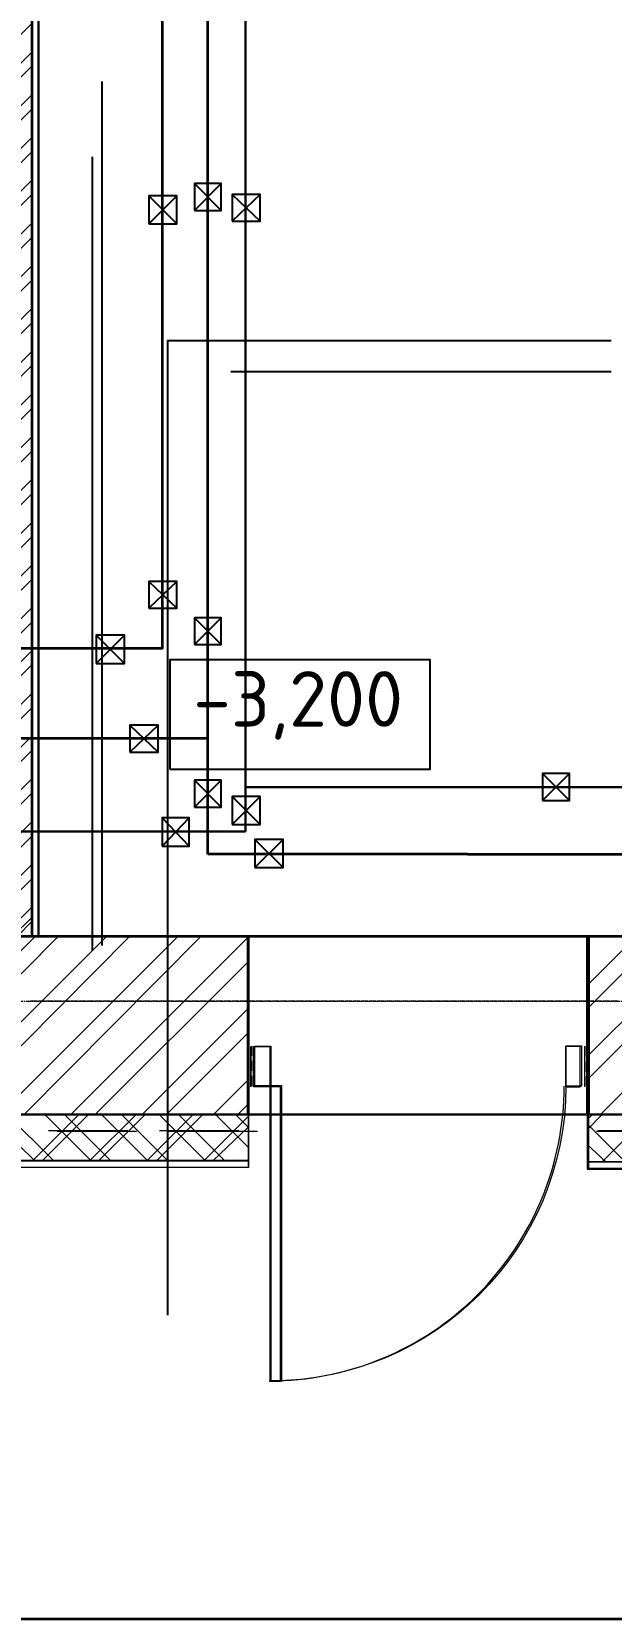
# Model space of a CAD drawing. Header units: millimetres. Extents: x -10178924 to 11692288, y -947381 to 58396.
# Drawn here: x 768125 to 769950, y -794537 to -789537 of the extents above; entities that cross this region are included whole.
import ezdxf

# ---------------------------------------------------------------- set-up
doc = ezdxf.new("R2010")
doc.units = ezdxf.units.MM
for name, pattern in [('GOST2.303 4', [7, 5, -2, 0]), ('HIDDEN', [9.525, 6.35, -3.175]), ('осевая', [50.8, 31.75, -6.35, 6.35, -6.35])]:
    doc.linetypes.add(name, pattern=pattern)
for name, color, linetype, lineweight in [('PDF _0', 7, 'Continuous', 9), ('PDF _Текст', 7, 'Continuous', 5), ('АР_Двери', 250, 'Continuous', 9), ('Двери', 7, 'Continuous', 9), ('ОСНОВНАЯ', 127, 'Continuous', 35), ('Основная ГКЛ', 250, 'Continuous', 9), ('Отделка СТЕН', 6, 'Continuous', 13), ('Перегородки', 162, 'Continuous', 9), ('Размеры осевые', 153, 'Continuous', 9), ('Стены.1', 7, 'Continuous', 25), ('Утепление', 251, 'Continuous', 9), ('Штрих', 7, 'Continuous', 13), ('ШТРИХОВКА', 252, 'Continuous', 15)]:
    doc.layers.add(name, color=color, linetype=linetype, lineweight=lineweight)
for name, color, linetype, true_color in [('PDF _АР_Двери', 7, 'Continuous', 0x545454), ('PDF _Основная ГКЛ', 7, 'Continuous', 0x545454), ('PDF _Отметки', 7, 'Continuous', 0x7f9fff), ('PDF _Перегородки', 7, 'Continuous', 0x0037dd), ('PDF _Размеры осевые', 7, 'Continuous', 0x5d6970), ('PDF _штриховка', 7, 'Continuous', 0x95834a)]:
    doc.layers.add(name, color=color, linetype=linetype, true_color=true_color)
for name, color, linetype in [('PDF _ВК_В1', 5, 'Continuous'), ('PDF _ВК_Т3', 1, 'Continuous'), ('PDF _ВК_Т4', 6, 'Continuous'), ('PDF _Лестницы _ крыльца.1', 7, 'Continuous'), ('PDF _ОСНОВНАЯ', 1, 'Continuous'), ('PDF _Отделка СТЕН', 6, 'Continuous'), ('PDF _Стены.1', 7, 'Continuous'), ('PDF _Утепление', 6, 'Continuous'), ('PDF _Штрих', 7, 'Continuous'), ('Лестницы _ крыльца.1', 7, 'Continuous')]:
    doc.layers.add(name, color=color, linetype=linetype)
doc.styles.add('PDF ISOCPEUR', font='isocpeur.ttf')

# ---------------------------------------------------------------- blocks, each defined once
blk = doc.blocks.new('*U2152')
at = {"layer": 'АР_Двери'}
for points in [[(-979.2, 0), (-1029.2, 0), (-1029.2, 125), (-979.2, 125)], [(-50, 0), (0, 0), (0, 125), (-50, 125)], [(-50, -929.2), (-85, -929.2), (-85, 0), (-50, 0)]]:
    blk.add_lwpolyline(points, close=True, dxfattribs=at)
blk.add_arc((-50, 0), 929.2, 180, 270, dxfattribs=at)
at = {"layer": 'Основная ГКЛ', "linetype": 'HIDDEN', "ltscale": 5}
for p, q in [((-1039.2, 125), (-1039.2, 0)), ((10, 0), (10, 125))]:
    blk.add_line(p, q, dxfattribs=at)
blk = doc.blocks.new('A$C5282721b')
at = {"layer": 'Отделка СТЕН', "true_color": 0x000000, "transparency": 33554687}
h = blk.add_hatch(dxfattribs=at)
h.set_pattern_fill('ANSI37', color=18, scale=40)
h.set_pattern_definition([(45, (-34134.84, 25041.17), (-89.80256, 89.80256), []), (135, (-34134.84, 25041.17), (-89.80256, -89.80256), [])])
h.paths.add_polyline_path([(46450.164, -12303.9), (46450.164, -12153.9), (45249.391, -12156.906), (45250.164, -12303.9)])
h.paths.add_polyline_path([(47519.391, -12156.906), (47519.391, -12306.906), (52359.459, -12306.906), (52291.789, -12156.906)])
at = {"layer": 'Перегородки', "lineweight": 20, "true_color": 0x000000, "transparency": 33554687}
h = blk.add_hatch(dxfattribs=at)
h.set_pattern_fill('ANSI32', color=18, scale=10)
h.set_pattern_definition([(45, (-4577.43, 241515.3), (-67.35192, 67.35192), []), (45, (-4532.53, 241515.3), (-67.35192, 67.35192), [])])
h.paths.add_polyline_path([(45649.391, -161.943), (45649.391, -5470.839), (45649.391, -11596.906), (45769.391, -11596.906), (45769.391, -5905.801), (45769.391, -5905.801), (45769.391, -161.943)])
at = {"layer": 'ШТРИХОВКА', "ltscale": 100, "true_color": 0x000000, "transparency": 33554687}
h = blk.add_hatch(dxfattribs=at)
h.set_pattern_fill('ANSI31', color=18, scale=50)
h.set_pattern_definition([(45, (-78432.53, 22970.06), (-112.2532, 112.2532), [])])
h.paths.add_polyline_path([(51172.073, -6080.061), (51172.073, -6258.074), (50792.073, -6258.074), (50792.073, -5660.061), (53709.391, -5660.061), (53709.391, -5442.061), (54269.391, -5442.061), (54269.391, -12156.906), (47519.391, -12156.906), (47519.391, -11596.906), (50792.073, -11596.906), (50792.073, -11510.474), (51172.073, -11510.474), (51172.073, -11596.906), (53709.391, -11596.906), (53709.391, -6080.061)])
h = blk.add_hatch(dxfattribs=at)
h.set_pattern_fill('ANSI31', color=18, scale=50)
h.set_pattern_definition([(45, (-86348, 18518.03), (-112.2532, 112.2532), [])])
h.paths.add_polyline_path([(45249.391, -11596.906), (45249.391, -11596.906), (46449.391, -11596.906), (46449.391, -12156.906), (45249.391, -12156.906)])
at = {"color": 18, "true_color": 0x000000, "transparency": 33554687}
blk.add_line((47519.391, -12326.906), (50778.775, -12326.906), dxfattribs=at)
at = {"layer": 'Лестницы _ крыльца.1', "color": 18, "lineweight": 30, "true_color": 0x000000, "transparency": 33554687}
blk.add_line((53009.092, -13746.906), (44069.092, -13746.906), dxfattribs=at)
at = {"layer": 'ОСНОВНАЯ', "color": 18, "ltscale": 100, "true_color": 0x000000, "transparency": 33554687}
for p, q in [((46449.391, -12156.906), (46449.391, -11596.906)), ((47519.391, -11596.906), (47519.391, -12156.906))]:
    blk.add_line(p, q, dxfattribs=at)
at = {"layer": 'Основная ГКЛ', "color": 18, "linetype": 'HIDDEN', "ltscale": 5, "true_color": 0x000000, "transparency": 33554687}
for p, q in [((46459.391, -12066.906), (46459.391, -11941.906)), ((47519.391, -11941.906), (47519.391, -12066.906))]:
    blk.add_line(p, q, dxfattribs=at)
at = {"layer": 'Перегородки', "color": 18, "lineweight": 25, "true_color": 0x000000, "transparency": 33554687}
for p, q in [((45769.391, -11596.906), (45769.391, -4211.299)), ((45789.391, -11596.906), (45789.391, -4231.299))]:
    blk.add_line(p, q, dxfattribs=at)
at = {"layer": 'Размеры осевые', "color": 251, "linetype": 'осевая', "ltscale": 0.5, "transparency": 33554687}
blk.add_line((-9750, -11800), (57900, -11800), dxfattribs=at)
at = {"layer": 'Стены.1', "color": 18, "linetype": 'Continuous', "true_color": 0x000000, "transparency": 33554687, "flags": 128}
for points in [[(46664.121, -11596.906), (30340.503, -11596.906)], [(50792.073, -11596.906), (46664.121, -11596.906)], [(54269.391, -12156.906), (30500.503, -12156.906)]]:
    blk.add_lwpolyline(points, dxfattribs=at)
at = {"layer": 'Утепление', "color": 18, "true_color": 0x000000, "transparency": 33554687}
for p, q in [((46449.391, -12156.906), (46449.391, -12323.9)), ((47519.391, -12156.906), (47519.391, -12326.906)), ((46449.391, -12303.9), (45249.391, -12303.9)), ((46449.391, -12323.9), (45249.391, -12323.9)), ((50778.775, -12306.906), (47519.391, -12306.906))]:
    blk.add_line(p, q, dxfattribs=at)
at = {"layer": 'Штрих', "color": 18, "linetype": 'GOST2.303 4', "ltscale": 50, "true_color": 0x000000, "transparency": 33554687}
for p, q in [((44069.092, -12206.906), (46479.092, -12206.906)), ((47549.092, -12206.906), (52314.346, -12206.906))]:
    blk.add_line(p, q, dxfattribs=at)
at = {"layer": 'Двери', "color": 18, "linetype": 'Continuous', "ltscale": 2, "true_color": 0x000000, "transparency": 33554687, "xscale": -1, "rotation": 359.9999999985521}
blk.add_blockref('*U2152', (46469.391, -12066.906), dxfattribs=at)

msp = doc.modelspace()

# ---------------------------------------------------------------- linework, layer by layer
at = {"layer": 'PDF _0', "lineweight": 25}
for points in [[(768637.7, -790099.6), (768722.3, -790099.6), (768722.3, -790014.9), (768637.7, -790014.9)], [(768493.7, -790141.9), (768582.6, -790141.9), (768582.6, -790053), (768493.7, -790053)], [(768756.2, -790133.5), (768845.1, -790133.5), (768845.1, -790048.8), (768756.2, -790048.8)], [(768493.7, -791352.7), (768582.6, -791352.7), (768582.6, -791268), (768493.7, -791268)], [(768637.7, -791467), (768722.3, -791467), (768722.3, -791382.3), (768637.7, -791382.3)], [(768328.6, -791526.3), (768417.5, -791526.3), (768417.5, -791437.4), (768328.6, -791437.4)], [(768434.5, -791805.7), (768523.4, -791805.7), (768523.4, -791721), (768434.5, -791721)], [(768637.7, -791979.2), (768722.3, -791979.2), (768722.3, -791894.6), (768637.7, -791894.6)], [(769734.1, -791958.1), (769818.8, -791958.1), (769818.8, -791873.4), (769734.1, -791873.4)], [(768756.2, -792034.3), (768845.1, -792034.3), (768845.1, -791945.4), (768756.2, -791945.4)], [(768536.1, -792102), (768620.7, -792102), (768620.7, -792013.1), (768536.1, -792013.1)], [(768828.2, -792169.7), (768917.1, -792169.7), (768917.1, -792080.8), (768828.2, -792080.8)]]:
    msp.add_lwpolyline(points, close=True, dxfattribs=at)
for points in [[(768637.7, -790014.9), (768722.3, -790099.6)], [(768722.3, -790014.9), (768637.7, -790099.6)], [(768493.7, -790053), (768582.6, -790141.9)], [(768582.6, -790053), (768493.7, -790141.9)], [(768756.2, -790048.8), (768845.1, -790133.5)], [(768845.1, -790048.8), (768756.2, -790133.5)], [(769950, -790510.2), (768553.1, -790510.2), (768553.1, -790916.6)], [(768553, -790607.6), (768553, -793579.3)], [(769950, -790607.6), (768752, -790607.6)], [(768493.7, -791268), (768582.6, -791352.7)], [(768582.6, -791268), (768493.7, -791352.7)], [(768637.7, -791382.3), (768722.3, -791467)], [(768722.3, -791382.3), (768637.7, -791467)], [(768328.6, -791437.4), (768417.5, -791526.3)], [(768417.5, -791437.4), (768328.6, -791526.3)], [(768434.5, -791721), (768523.4, -791805.7)], [(768523.4, -791721), (768434.5, -791805.7)], [(768637.7, -791894.6), (768722.3, -791979.2)], [(768722.3, -791894.6), (768637.7, -791979.2)], [(769734.1, -791873.4), (769818.8, -791958.1)], [(769818.8, -791873.4), (769734.1, -791958.1)], [(768756.2, -791945.4), (768845.1, -792034.3)], [(768845.1, -791945.4), (768756.2, -792034.3)], [(768536.1, -792013.1), (768620.7, -792102)], [(768620.7, -792013.1), (768536.1, -792102)], [(768828.2, -792080.8), (768917.1, -792169.7)], [(768917.1, -792080.8), (768828.2, -792169.7)]]:
    msp.add_lwpolyline(points, dxfattribs=at)
at = {"layer": 'PDF _0', "color": 6, "lineweight": 25}
msp.add_lwpolyline([(769873.8, -793118), (773133.4, -793118), (774725.1, -793118)], dxfattribs=at)
at = {"layer": 'PDF _АР_Двери', "lineweight": 9}
for points in [[(768874.7, -792859.8), (768823.9, -792859.8), (768823.9, -792732.8), (768874.7, -792732.8)], [(769806.1, -792859.8), (769852.7, -792859.8), (769852.7, -792732.8), (769806.1, -792732.8)], [(768874.7, -793786.9), (768908.6, -793786.9), (768908.6, -792859.8), (768874.7, -792859.8)]]:
    msp.add_lwpolyline(points, close=True, dxfattribs=at)
msp.add_arc((768872.6, -792857.7), 929.2, 269.9998, 0.0002, dxfattribs=at)
at = {"layer": 'PDF _ВК_В1', "lineweight": 30}
for points in [[(768798.5, -792055.4), (768798.5, -785312), (774780, -785312), (774780, -786480.3)], [(771698.4, -791915.7), (768798.7, -791915.7)], [(768798.5, -792055.4), (767151.8, -792055.4), (749773.8, -792055.4)]]:
    msp.add_lwpolyline(points, dxfattribs=at)
at = {"layer": 'PDF _ВК_Т3', "lineweight": 35}
for points in [[(768680, -792127.4), (768680, -785223.1), (772401, -785223.1)], [(768680, -791763.3), (767410, -791763.3), (749346.2, -791763.3)], [(769497.1, -792127.4), (768680, -792127.4)], [(769497.1, -792127.4), (770212.5, -792127.4), (771744.9, -792127.4)]]:
    msp.add_lwpolyline(points, dxfattribs=at)
at = {"layer": 'PDF _ВК_Т4', "lineweight": 35}
msp.add_lwpolyline([(772295.2, -783669.4), (772295.2, -785091.8), (768536.1, -785091.8), (768536.1, -791479.7), (767359.3, -791479.7)], dxfattribs=at)
at = {"layer": 'PDF _Лестницы _ крыльца.1', "lineweight": 25}
for points in [[(768345.6, -789693.2), (768345.6, -792415.1)], [(768315.9, -789930.3), (768315.9, -792432.1)], [(767257.6, -792385.6), (767562.4, -792385.6), (767863, -792385.6), (768163.5, -792385.6), (768468.3, -792385.6)]]:
    msp.add_lwpolyline(points, dxfattribs=at)
at = {"layer": 'PDF _Лестницы _ крыльца.1', "lineweight": 30}
msp.add_lwpolyline([(775364.5, -794536.2), (766424, -794536.2)], dxfattribs=at)
at = {"layer": 'PDF _ОСНОВНАЯ', "lineweight": 35}
for points in [[(768807, -792948.7), (768807, -792385.6)], [(769873.8, -792385.6), (769873.8, -792948.6)]]:
    msp.add_lwpolyline(points, dxfattribs=at)
at = {"layer": 'PDF _Основная ГКЛ', "lineweight": 9}
msp.add_lwpolyline([(768815.5, -792732.8), (768815.5, -792859.8)], close=True, dxfattribs=at)
for points in [[(769865.4, -792732.8), (769865.4, -792859.8)], [(769873.8, -792732.8), (769873.8, -792859.8)]]:
    msp.add_lwpolyline(points, dxfattribs=at)
at = {"layer": 'PDF _Отделка СТЕН', "lineweight": 13}
for points in [[(768133.9, -793092.6), (767985.7, -792948.7)], [(768159.3, -793092.6), (768307.5, -792944.4)], [(768311.7, -793092.6), (768163.6, -792944.4)], [(768337.1, -793092.6), (768485.3, -792944.4)], [(768489.5, -793092.6), (768341.4, -792944.4)], [(768519.1, -793092.6), (768667.3, -792944.4)], [(768671.5, -793092.6), (768523.4, -792944.4)], [(768807, -793050.3), (768701.2, -792944.4)], [(769873.8, -792995.2), (769920.4, -792948.7)], [(768696.9, -793092.6), (768807, -792986.8)], [(769933.1, -793096.8), (769873.8, -793041.8)]]:
    msp.add_lwpolyline(points, dxfattribs=at)
at = {"layer": 'PDF _Отметки', "lineweight": 25}
msp.add_lwpolyline([(768561.5, -791860.7), (768561.5, -791513.6), (769378.5, -791513.6), (769378.5, -791860.7)], close=True, dxfattribs=at)
at = {"layer": 'PDF _Перегородки', "color": 5, "lineweight": 25}
for points in [[(768125.4, -792385.6), (768125.4, -785002.9)], [(768146.6, -792385.6), (768146.6, -785024.1)]]:
    msp.add_lwpolyline(points, dxfattribs=at)
at = {"layer": 'PDF _Перегородки', "color": 5, "lineweight": 20}
msp.add_lwpolyline([(768066.2, -792385.6), (768125.4, -792326.4)], dxfattribs=at)
at = {"layer": 'PDF _Размеры осевые', "lineweight": 9}
for points in [[(768121.2, -792588.8), (768125.4, -792588.8), (768142.4, -792588.8)], [(768146.6, -792588.8), (768150.8, -792588.8), (768167.8, -792588.8)], [(768172, -792588.8), (768176.2, -792588.8), (768193.2, -792588.8)], [(768197.4, -792588.8), (768201.6, -792588.8), (768218.6, -792588.8)], [(768222.8, -792588.8), (768227, -792588.8), (768244, -792588.8)], [(768248.2, -792588.8), (768252.4, -792588.8), (768269.4, -792588.8)], [(768273.6, -792588.8), (768277.8, -792588.8), (768294.8, -792588.8)], [(768299, -792588.8), (768303.2, -792588.8), (768320.2, -792588.8)], [(768324.4, -792588.8), (768328.6, -792588.8), (768345.6, -792588.8)], [(768349.8, -792588.8), (768354, -792588.8), (768371, -792588.8)], [(768375.2, -792588.8), (768379.4, -792588.8), (768396.4, -792588.8)], [(768400.6, -792588.8), (768404.8, -792588.8), (768421.8, -792588.8)], [(768426, -792588.8), (768430.2, -792588.8), (768447.2, -792588.8)], [(768451.4, -792588.8), (768455.6, -792588.8), (768472.6, -792588.8)], [(768476.8, -792588.8), (768481, -792588.8), (768498, -792588.8)], [(768502.2, -792588.8), (768506.4, -792588.8), (768523.4, -792588.8)], [(768527.6, -792588.8), (768531.8, -792588.8), (768548.8, -792588.8)], [(768553, -792588.8), (768557.2, -792588.8), (768574.2, -792588.8)], [(768578.4, -792588.8), (768582.6, -792588.8), (768599.6, -792588.8)], [(768603.8, -792588.8), (768608, -792588.8), (768625, -792588.8)], [(768629.2, -792588.8), (768633.4, -792588.8), (768650.4, -792588.8)], [(768654.6, -792588.8), (768658.8, -792588.8), (768675.8, -792588.8)], [(768680, -792588.8), (768684.2, -792588.8), (768701.2, -792588.8)], [(768705.4, -792588.8), (768709.6, -792588.8), (768726.6, -792588.8)], [(768730.8, -792588.8), (768735, -792588.8), (768752, -792588.8)], [(768756.2, -792588.8), (768760.4, -792588.8), (768777.4, -792588.8)], [(768781.6, -792588.8), (768785.8, -792588.8), (768802.8, -792588.8)], [(768807, -792588.8), (768811.2, -792588.8), (768828.2, -792588.8)], [(768832.4, -792588.8), (768836.6, -792588.8), (768853.6, -792588.8)], [(768857.8, -792588.8), (768862, -792588.8), (768879, -792588.8)], [(768883.2, -792588.8), (768887.4, -792588.8), (768904.4, -792588.8)], [(768908.6, -792588.8), (768912.8, -792588.8), (768929.8, -792588.8)], [(768934, -792588.8), (768938.3, -792588.8), (768955.2, -792588.8)], [(768959.4, -792588.8), (768963.6, -792588.8), (768980.6, -792588.8)], [(768984.8, -792588.8), (768989, -792588.8), (769006, -792588.8)], [(769010.2, -792588.8), (769014.4, -792588.8), (769031.4, -792588.8)], [(769035.6, -792588.8), (769039.8, -792588.8), (769056.8, -792588.8)], [(769061, -792588.8), (769065.3, -792588.8), (769082.2, -792588.8)], [(769086.4, -792588.8), (769090.6, -792588.8), (769107.6, -792588.8)], [(769111.8, -792588.8), (769116, -792588.8), (769133, -792588.8)], [(769137.2, -792588.8), (769141.5, -792588.8), (769158.4, -792588.8)], [(769162.6, -792588.8), (769166.9, -792588.8), (769183.8, -792588.8)], [(769188, -792588.8), (769192.3, -792588.8), (769209.2, -792588.8)], [(769213.4, -792588.8), (769217.6, -792588.8), (769234.6, -792588.8)], [(769238.8, -792588.8), (769243, -792588.8), (769260, -792588.8)], [(769264.2, -792588.8), (769268.5, -792588.8), (769285.4, -792588.8)], [(769289.6, -792588.8), (769293.9, -792588.8), (769310.8, -792588.8)], [(769315, -792588.8), (769319.3, -792588.8), (769336.2, -792588.8)], [(769340.4, -792588.8), (769344.6, -792588.8), (769361.6, -792588.8)], [(769365.8, -792588.8), (769370.1, -792588.8), (769387, -792588.8)], [(769391.2, -792588.8), (769395.5, -792588.8), (769412.4, -792588.8)], [(769416.6, -792588.8), (769420.9, -792588.8), (769437.8, -792588.8)], [(769442, -792588.8), (769446.3, -792588.8), (769463.2, -792588.8)], [(769467.4, -792588.8), (769471.6, -792588.8), (769488.6, -792588.8)], [(769492.8, -792588.8), (769497.1, -792588.8), (769514, -792588.8)], [(769518.2, -792588.8), (769522.5, -792588.8), (769539.4, -792588.8)], [(769543.6, -792588.8), (769547.9, -792588.8), (769564.8, -792588.8)], [(769569, -792588.8), (769573.3, -792588.8), (769590.2, -792588.8)], [(769594.4, -792588.8), (769598.7, -792588.8), (769615.6, -792588.8)], [(769619.8, -792588.8), (769624.1, -792588.8), (769641, -792588.8)], [(769645.2, -792588.8), (769649.5, -792588.8), (769666.4, -792588.8)], [(769670.6, -792588.8), (769674.9, -792588.8), (769691.8, -792588.8)], [(769696, -792588.8), (769700.3, -792588.8), (769717.2, -792588.8)], [(769721.4, -792588.8), (769725.7, -792588.8), (769742.6, -792588.8)], [(769746.8, -792588.8), (769751.1, -792588.8), (769768, -792588.8)], [(769772.2, -792588.8), (769776.5, -792588.8), (769793.4, -792588.8)], [(769797.6, -792588.8), (769801.9, -792588.8), (769818.8, -792588.8)], [(769823, -792588.8), (769827.3, -792588.8), (769844.2, -792588.8)], [(769848.4, -792588.8), (769852.7, -792588.8), (769869.6, -792588.8)], [(769873.8, -792588.8), (769878.1, -792588.8), (769895, -792588.8)], [(769899.2, -792588.8), (769903.5, -792588.8), (769920.4, -792588.8)], [(769924.6, -792588.8), (769928.9, -792588.8), (769945.8, -792588.8)], [(769950, -792588.8), (769954.3, -792588.8), (769971.2, -792588.8)]]:
    msp.add_lwpolyline(points, dxfattribs=at)
at = {"layer": 'PDF _Стены.1', "lineweight": 25}
for points in [[(769018.7, -792385.6), (752695.5, -792385.6)], [(773146.2, -792385.6), (769018.9, -792385.6)], [(776626, -792948.7), (752856.7, -792948.7)]]:
    msp.add_lwpolyline(points, dxfattribs=at)
at = {"layer": 'PDF _Утепление', "lineweight": 9}
for points in [[(768807, -792948.7), (768807, -793113.8)], [(769873.8, -792948.7), (769873.8, -793118)], [(768807, -793092.6), (767604.8, -793092.6)], [(768807, -793113.8), (767604.8, -793113.8)], [(774716.8, -793096.8), (773133.6, -793096.8), (769874, -793096.8)]]:
    msp.add_lwpolyline(points, dxfattribs=at)
at = {"layer": 'PDF _Штрих', "lineweight": 13}
for points in [[(768205.9, -792999.5), (768455.6, -792999.5)], [(768553, -792999.5), (768836.6, -792999.5)], [(769903.5, -792999.5), (770136.3, -792999.5)]]:
    msp.add_lwpolyline(points, dxfattribs=at)
at = {"layer": 'PDF _штриховка', "color": 251, "lineweight": 5, "true_color": 0x636466}
for points in [[(767651.3, -792948.7), (768210.1, -792385.6)], [(767875.7, -792948.7), (768434.5, -792385.6)], [(768100, -792948.7), (768658.8, -792385.6)], [(769873.8, -792389.9), (769878.1, -792385.6)], [(769873.8, -792614.2), (770102.4, -792385.6)], [(769873.8, -792838.6), (770326.8, -792385.6)], [(768324.4, -792948.7), (768807, -792466.1)], [(768548.8, -792948.7), (768807, -792690.4)], [(768773.1, -792948.7), (768807, -792914.8)]]:
    msp.add_lwpolyline(points, dxfattribs=at)

# ---------------------------------------------------------------- block references
msp.add_blockref('A$C5282721b', (722358.6, -780790.4))

# ---------------------------------------------------------------- texts
at = {"layer": 'PDF _Текст', "color": 161, "true_color": 0x7f9fff, "insert": (768633.5, -791658.6), "char_height": 175, "attachment_point": 4, "style": 'PDF ISOCPEUR'}
msp.add_mtext('-3,200', dxfattribs=at)

doc.saveas('drawing.dxf')
